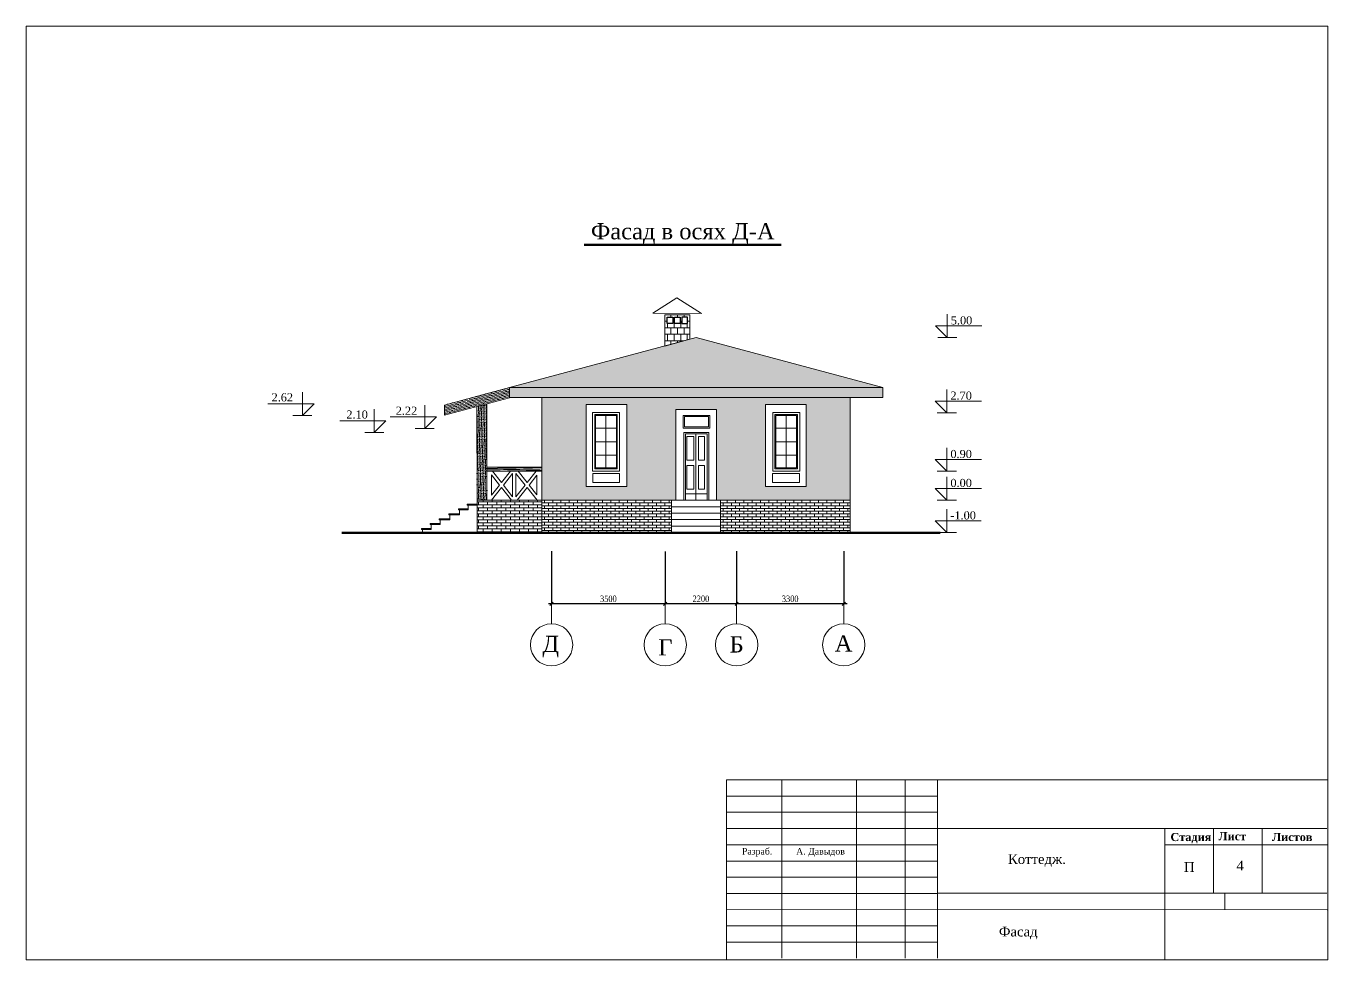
# Model space of a CAD drawing. Extents: x 1560470 to 2285577, y -245723 to 320220.
# Drawn here: x 2066978 to 2107080, y -245252 to -216467 of the extents above; entities that cross this region are included whole.
import ezdxf

# ---------------------------------------------------------------- set-up
doc = ezdxf.new("R2010")
doc.units = 0
doc.header["$LTSCALE"] = 500
doc.header["$MEASUREMENT"] = 0
doc.layers.get('0').update_dxf_attribs({"linetype": 'CONTINUOUS', "lineweight": 0, "plot": 0})
doc.layers.add('Для печати', color=250, linetype='CONTINUOUS', lineweight=0)
doc.layers.get('0').off()
doc.styles.add('NAKLON', font='TIMESBD.TTF', dxfattribs={"height": 500})
doc.styles.get("Standard").update_dxf_attribs({"font": 'TIMES.TTF', "width": 0.8, "height": 200})
doc.dimstyles.new('ISO-25', dxfattribs={"dimtxt": 300, "dimasz": 100, "dimexe": 0, "dimexo": 0, "dimgap": 50, "dimtad": 1, "dimdec": 0, "dimrnd": 10, "dimtxsty": 'Standard', "dimblk": 'OBLIQUE', "dimcen": 100, "dimdle": 100, "dimadec": 0, "dimazin": 0, "dimtfac": 1, "dimtdec": 0, "dimtmove": 0, "dimatfit": 3, "dimldrblk": 'OBLIQUE', "dimfxl": 0, "dimarcsym": 0})

# ---------------------------------------------------------------- blocks, each defined once
blk = doc.blocks.new('_Oblique')
at = {"color": 0, "linetype": 'ByBlock', "lineweight": -2}
blk.add_line((-0.5, -0.5), (0.5, 0.5), dxfattribs=at)
blk = doc.blocks.new('*D399')
at = {"layer": 'Для печати', "color": 0, "linetype": 'Continuous', "lineweight": -2, "ltscale": 0.13}
for p, q in [((2083166, -232656), (2083166, -234272)), ((2086667, -232663), (2086667, -234272)), ((2086767, -234272), (2083066, -234272))]:
    blk.add_line(p, q, dxfattribs=at)
at = {"layer": 'Для печати', "color": 0, "linetype": 'Continuous', "lineweight": -2, "ltscale": 0.13, "xscale": 100, "yscale": 100, "zscale": 100, "rotation": 180}
blk.add_blockref('_Oblique', (2083166, -234272), dxfattribs=at)
at = {"layer": 'Для печати', "color": 0, "linetype": 'Continuous', "lineweight": -2, "ltscale": 0.13, "xscale": 100, "yscale": 100, "zscale": 100}
blk.add_blockref('_Oblique', (2086667, -234272), dxfattribs=at)
at = {"layer": 'Для печати', "color": 0, "linetype": 'Continuous', "lineweight": 9, "ltscale": 0.13, "insert": (2084916, -234121), "char_height": 200, "attachment_point": 5}
blk.add_mtext('3500', dxfattribs=at)
blk = doc.blocks.new('*D400')
at = {"layer": 'Для печати', "color": 0, "linetype": 'Continuous', "lineweight": -2, "ltscale": 0.13}
for p, q in [((2086667, -232663), (2086667, -234272)), ((2088866, -232654), (2088866, -234272)), ((2088966, -234272), (2086567, -234272))]:
    blk.add_line(p, q, dxfattribs=at)
at = {"layer": 'Для печати', "color": 0, "linetype": 'Continuous', "lineweight": -2, "ltscale": 0.13, "xscale": 100, "yscale": 100, "zscale": 100, "rotation": 180}
blk.add_blockref('_Oblique', (2086667, -234272), dxfattribs=at)
at = {"layer": 'Для печати', "color": 0, "linetype": 'Continuous', "lineweight": -2, "ltscale": 0.13, "xscale": 100, "yscale": 100, "zscale": 100}
blk.add_blockref('_Oblique', (2088866, -234272), dxfattribs=at)
at = {"layer": 'Для печати', "color": 0, "linetype": 'Continuous', "lineweight": 9, "ltscale": 0.13, "insert": (2087766, -234121), "char_height": 200, "attachment_point": 5}
blk.add_mtext('2200', dxfattribs=at)
blk = doc.blocks.new('*D401')
at = {"layer": 'Для печати', "color": 0, "linetype": 'Continuous', "lineweight": -2, "ltscale": 0.13}
for p, q in [((2088866, -232654), (2088866, -234272)), ((2092166, -232651), (2092166, -234272)), ((2092266, -234272), (2088766, -234272))]:
    blk.add_line(p, q, dxfattribs=at)
at = {"layer": 'Для печати', "color": 0, "linetype": 'Continuous', "lineweight": -2, "ltscale": 0.13, "xscale": 100, "yscale": 100, "zscale": 100, "rotation": 180}
blk.add_blockref('_Oblique', (2088866, -234272), dxfattribs=at)
at = {"layer": 'Для печати', "color": 0, "linetype": 'Continuous', "lineweight": -2, "ltscale": 0.13, "xscale": 100, "yscale": 100, "zscale": 100}
blk.add_blockref('_Oblique', (2092166, -234272), dxfattribs=at)
at = {"layer": 'Для печати', "color": 0, "linetype": 'Continuous', "lineweight": 9, "ltscale": 0.13, "insert": (2090516, -234121), "char_height": 200, "attachment_point": 5}
blk.add_mtext('3300', dxfattribs=at)

msp = doc.modelspace()

# ---------------------------------------------------------------- hatches: boundary and pattern name
at = {"layer": 'Для печати', "linetype": 'Continuous', "lineweight": 0, "ltscale": 1.3}
h = msp.add_hatch(dxfattribs=at)
h.set_pattern_fill('AR-B88', color=5, style=0)
h.set_pattern_definition([(7e-15, (1533017.5, 72532.83), (0, 203.2), []), (90, (1533017.5, 72532.83), (-101.6, 203.2), [203.2, -203.2])])
h.paths.add_polyline_path([(2086947.9, -225436.9), (2087123.9, -225436.9), (2087123.9, -225632.3), (2086947.9, -225632.3)], flags=16)
h.paths.add_polyline_path([(2087350.8, -225436.9), (2087174.8, -225436.9), (2087174.8, -225632.3), (2087350.8, -225632.3)], flags=16)
h.paths.add_polyline_path([(2086724.9, -225436.9), (2086900.9, -225436.9), (2086900.9, -225632.3), (2086724.9, -225632.3)], flags=16)
h.paths.add_polyline_path([(2086650.5, -225366.6), (2087425.1, -225366.6), (2087425.1, -226121.6), (2086650.5, -226329.1)])
at = {"layer": 'Для печати', "linetype": 'Continuous', "lineweight": 0, "ltscale": 0.13}
h = msp.add_hatch(dxfattribs=at)
h.set_pattern_fill('AR-RSHKE', color=5, scale=18, style=0)
h.set_pattern_definition([(180, (3903677.28, -17320.59), (-459, 216), [108, -90, 126, -54, 162, -72]), (180, (3903569.28, -17311.59), (-459, 216), [90, -342, 72, -108]), (180, (3903353.28, -17334.09), (-459, 216), [54, -558]), (90, (3903677.28, -17320.59), (153, 216), [207, -657]), (90, (3903569.28, -17320.59), (153, 216), [202.5, -661.5]), (90, (3903479.28, -17320.59), (153, 216), [189, -675]), (90, (3903353.28, -17334.09), (153, 216), [207, -657]), (90, (3903299.28, -17334.09), (153, 216), [207, -657]), (90, (3903137.28, -17320.59), (153, 216), [198, -666])])
h.paths.add_polyline_path([(2093366.9, -227611.2), (2087617.1, -226070.7), (2081867.3, -227611.2)])
h = msp.add_hatch(dxfattribs=at)
h.set_pattern_fill('ANSI36', color=5, scale=350, angle=150, style=0)
h.set_pattern_definition([(195, (21375.13, -30435.746), (-62.63036285, -62.075088), [109.375, -21.875, 0, -21.875])])
edge = h.paths.add_edge_path()
edge.add_line((2081867.3, -227611.2), (2079868.6, -228149.9))
edge.add_line((2079868.6, -228149.9), (2079868.6, -228459.5))
edge.add_line((2079868.6, -228459.5), (2081867.3, -227925.1))
edge.add_line((2081867.3, -227925.1), (2081867.3, -227610.9))
h = msp.add_hatch(dxfattribs=at)
h.set_pattern_fill('ANSI36', color=5, scale=350, angle=136, style=0)
h.set_pattern_definition([(181, (21375.13, -30435.746), (-75.7872964, -45.0795365), [109.375, -21.875, 0, -21.875])])
h.paths.add_polyline_path([(2093366.9, -227611.2), (2081867.3, -227611.2), (2081867.3, -227921.2), (2093366.9, -227921.2)])
h = msp.add_hatch(dxfattribs=at)
h.set_pattern_fill('ANSI36', color=5, scale=400, angle=44, style=0)
h.set_pattern_definition([(89, (256908.965, -54959.04), (-48.4652992, 88.3592936), [125, -25, 0, -25])])
h.paths.add_polyline_path([(2081168.7, -231082), (2080868.8, -231082), (2080864.8, -228194.4), (2081169.1, -228111.8)])
h = msp.add_hatch(dxfattribs=at)
h.set_pattern_fill('AR-SAND', color=5, scale=100, style=0)
h.set_pattern_definition([(37.5, (21375.13, -30435.75), (-6.299336, 192.682377), [0, -152, 0, -170, 0, -162.5]), (7.5, (21375.13, -30435.75), (176.97767, 282.214607), [0, -82, 0, -137, 0, -52.5]), (327.5, (21252.13, -30435.75), (311.414186, 0.565905), [0, -50, 0, -180, 0, -235]), (317.5, (21252.13, -30435.75), (300.61266, 87.767556), [0, -25, 0, -118, 0, -135])])
h.paths.add_polyline_path([(2092366.9, -231082), (2082867.4, -231082), (2082867.4, -227921.2), (2092366.9, -227921.2)])
h.paths.add_polyline_path([(2084229, -228129.2), (2085478.7, -228129.2), (2085478.7, -230659), (2084229, -230659)], flags=16)
h.paths.add_polyline_path([(2086998.1, -228284.2), (2088247.7, -228284.2), (2088247.7, -231081.4), (2086998.1, -231081.4)], flags=16)
h.paths.add_polyline_path([(2091005.2, -228129.2), (2089755.5, -228129.2), (2089755.5, -230659), (2091005.2, -230659)], flags=16)
at = {"layer": 'Для печати', "linetype": 'Continuous', "lineweight": 15, "ltscale": 0.13}
h = msp.add_hatch(dxfattribs=at)
h.set_pattern_fill('ANSI36', color=5, scale=350, angle=136, style=0)
h.set_pattern_definition([(181, (520589.635, -33792.23), (-75.7872964, -45.0795365), [109.375, -21.875, 0, -21.875])])
h.paths.add_polyline_path([(2081168.8, -230183.3), (2082867.4, -230183.3), (2082867.4, -230067.9), (2081168.8, -230067.9)])
at = {"layer": 'Для печати', "linetype": 'Continuous', "lineweight": 0, "ltscale": 0.13}
h = msp.add_hatch(dxfattribs=at)
h.set_pattern_fill('AR-BRSTD', color=5, scale=35, style=0)
h.set_pattern_definition([(0, (21375.13, -30435.75), (0, 93.345), []), (90, (21375.13, -30435.75), (-140, 93.345), [93.345, -93.345])])
h.paths.add_polyline_path([(2082867.6, -231082.1), (2080868.8, -231082.1), (2080868.8, -232082.2), (2082867.6, -232082.2)])
h = msp.add_hatch(dxfattribs=at)
h.set_pattern_fill('AR-BRSTD', color=5, scale=32, style=0)
h.set_pattern_definition([(0, (21375.13, -30435.746), (0, 85.344), []), (90, (21375.13, -30435.75), (-128, 85.344), [85.344, -85.344])])
h.paths.add_polyline_path([(2092366.9, -231082), (2082867.4, -231082), (2082867.4, -232082.3), (2092366.9, -232082.3)])
h.paths.add_polyline_path([(2088367.9, -231081.8), (2086864, -231081.8), (2086864, -232082), (2088367.9, -232082)])
at = {"layer": 'Для печати', "linetype": 'Continuous', "lineweight": 15, "ltscale": 0.13}
h = msp.add_hatch(dxfattribs=at)
h.set_pattern_fill('ANSI31', color=5, scale=1600, angle=135, style=0)
h.set_pattern_definition([(180, (57123.08, -30481.47), (-4e-14, -200), [])])
h.paths.add_polyline_path([(2088367.9, -231127.8), (2086864, -231127.8), (2086864, -232128.1), (2088367.9, -232128.1)])

# ---------------------------------------------------------------- linework, layer by layer
at = {"layer": 'Для печати', "color": 5, "linetype": 'Continuous', "lineweight": 50, "ltscale": 0.13}
for p, q in [((2090235.2, -223212.4), (2084172.1, -223212.4)), ((2076700.6, -232082.1), (2095137.8, -232082.1))]:
    msp.add_line(p, q, dxfattribs=at)
at = {"layer": 'Для печати', "color": 5, "linetype": 'Continuous', "lineweight": 15}
for p, q in [((2095354.9, -226070.6), (2095354.9, -225350.6)), ((2095354.9, -226070.6), (2094994.9, -225710.6)), ((2094994.9, -225710.6), (2096417.1, -225710.6)), ((2095059.2, -226070.6), (2095650.6, -226070.6)), ((2075489.9, -228472.5), (2075489.9, -227752.5)), ((2095342.5, -228389), (2095342.5, -227669)), ((2075849.9, -228112.5), (2074427.6, -228112.5)), ((2075489.9, -228472.5), (2075849.9, -228112.5)), ((2079257.2, -228867.6), (2079257.2, -228147.6)), ((2095342.5, -228389), (2094982.5, -228029)), ((2094982.5, -228029), (2096404.7, -228029)), ((2075785.5, -228472.5), (2075194.2, -228472.5)), ((2077704.5, -228995.1), (2077704.5, -228275.1)), ((2079617.2, -228507.6), (2078195, -228507.6)), ((2079257.2, -228867.6), (2079617.2, -228507.6)), ((2084423.5, -228379.1), (2084423.5, -230181.9)), ((2084493.1, -228443.7), (2084493.1, -230112.9)), ((2084493.1, -228443.7), (2085188.6, -228443.7)), ((2084520.9, -228473.5), (2084520.9, -230085.1)), ((2084520.9, -228473.5), (2085160.8, -228473.5)), ((2084840.8, -228444), (2084840.8, -230112.9)), ((2085160.8, -228473.4), (2085160.8, -230085.1)), ((2085188.6, -228443.5), (2085188.6, -230112.9)), ((2085258.1, -228378), (2085258.1, -230182)), ((2089976.1, -228378), (2089976.1, -230182)), ((2090045.7, -228443.5), (2090045.7, -230112.9)), ((2090741.2, -228443.7), (2090045.7, -228443.7)), ((2090073.5, -228473.4), (2090073.5, -230085.1)), ((2090713.3, -228473.5), (2090073.5, -228473.5)), ((2090393.4, -228444), (2090393.4, -230112.9)), ((2090713.3, -228473.5), (2090713.3, -230085.1)), ((2090741.2, -228443.7), (2090741.2, -230112.9)), ((2090810.7, -228379.1), (2090810.7, -230181.9)), ((2095046.8, -228389), (2095638.2, -228389)), ((2078064.5, -228635.1), (2076642.3, -228635.1)), ((2077704.5, -228995.1), (2078064.5, -228635.1)), ((2079552.9, -228867.6), (2078961.5, -228867.6)), ((2084493.1, -228861), (2085188.6, -228861)), ((2090741.2, -228861), (2090045.7, -228861)), ((2078000.2, -228995.1), (2077408.8, -228995.1)), ((2084493.1, -229278.3), (2085188.6, -229278.3)), ((2087235.7, -228989.7), (2088010.8, -228989.7)), ((2087285.7, -229039.7), (2087285.7, -231081.5)), ((2087285.7, -229039.7), (2087960.7, -229039.7)), ((2087285.8, -229039.7), (2087285.8, -231081.5)), ((2087331.3, -229119.7), (2087546.3, -229119.7)), ((2087331.3, -229119.7), (2087331.3, -229849.7)), ((2087546.3, -229119.7), (2087546.3, -229849.7)), ((2087610.8, -229039.7), (2087610.8, -231081.5)), ((2087690.8, -229119.7), (2087880.8, -229119.7)), ((2087690.8, -229119.7), (2087690.8, -229849.7)), ((2087880.8, -229119.7), (2087880.8, -229849.7)), ((2087960.8, -229039.7), (2087960.8, -231081.5)), ((2088010.8, -228990.2), (2088010.8, -231081.5)), ((2090741.2, -229278.3), (2090045.7, -229278.3)), ((2084493.1, -229695.6), (2085188.6, -229695.6)), ((2090741.2, -229695.6), (2090045.7, -229695.6)), ((2095342.7, -230188.7), (2095342.7, -229468.7)), ((2084493.1, -230112.9), (2085188.6, -230112.9)), ((2084520.9, -230085.1), (2085160.8, -230085.1)), ((2087331.3, -229849.7), (2087546.3, -229849.7)), ((2087331.3, -230009.7), (2087331.3, -230739.7)), ((2087331.3, -230009.7), (2087546.3, -230009.7)), ((2087546.3, -230009.7), (2087546.3, -230739.7)), ((2087690.8, -229849.7), (2087880.8, -229849.7)), ((2087690.8, -230009.7), (2087690.8, -230739.7)), ((2087690.8, -230009.7), (2087880.8, -230009.7)), ((2087880.8, -230009.7), (2087880.8, -230739.7)), ((2090741.2, -230112.9), (2090045.7, -230112.9)), ((2090713.3, -230085.1), (2090073.5, -230085.1)), ((2095342.7, -230188.7), (2094982.7, -229828.7)), ((2094982.7, -229828.7), (2096405, -229828.7)), ((2095047, -230188.7), (2095638.4, -230188.7)), ((2095342.6, -231080.1), (2095342.6, -230360.1)), ((2087287.6, -230889.7), (2087960.8, -230889.7)), ((2087331.3, -230739.7), (2087546.3, -230739.7)), ((2087690.8, -230739.7), (2087880.8, -230739.7)), ((2094982.6, -230720.1), (2096404.8, -230720.1)), ((2095342.6, -231080.1), (2094982.6, -230720.1)), ((2080298.9, -231351.9), (2080298.9, -231381.9)), ((2080298.9, -231351.9), (2080598.9, -231351.9)), ((2080298.9, -231381.9), (2080598.9, -231381.9)), ((2080328.9, -231381.9), (2080328.9, -231531.8)), ((2080568.9, -231202), (2080568.9, -231232)), ((2080568.9, -231202), (2080868.9, -231202)), ((2080568.9, -231232), (2080868.9, -231232)), ((2080598.9, -231232), (2080598.9, -231381.9)), ((2080868.8, -231082.1), (2080868.8, -231231.4)), ((2095046.9, -231080.1), (2095638.3, -231080.1)), ((2095340.4, -232080.8), (2095340.4, -231360.8)), ((2079698.9, -231651.9), (2079698.9, -231681.9)), ((2079698.9, -231651.9), (2080029.9, -231651.9)), ((2079698.9, -231681.9), (2080028.2, -231681.9)), ((2079728.9, -231681.9), (2079728.9, -231833.5)), ((2079998.9, -231501.9), (2080329, -231501.9)), ((2079998.9, -231501.9), (2079998.9, -231531.9)), ((2079998.9, -231531.9), (2080327.3, -231531.9)), ((2080028.9, -231531.7), (2080028.9, -231681.9)), ((2095340.4, -232080.8), (2094980.4, -231720.8)), ((2094980.4, -231720.8), (2096402.6, -231720.8)), ((2079158.9, -231955.2), (2079458.9, -231955.2)), ((2079158.9, -231955.2), (2079158.9, -231985.2)), ((2079158.9, -231985.2), (2079458.9, -231985.2)), ((2079188.9, -231985.2), (2079188.9, -232052.3)), ((2079428.9, -231803.5), (2079428.9, -231833.5)), ((2079428.9, -231803.5), (2079728.9, -231803.5)), ((2079428.9, -231833.5), (2079728.9, -231833.5)), ((2079458.9, -231833.5), (2079458.9, -231985.2)), ((2095044.7, -232080.8), (2095636.1, -232080.8)), ((2090253.8, -245199.8), (2090254.7, -239699.8)), ((2092553.8, -245200.1), (2092554.7, -239700.1)), ((2094053.8, -245200.4), (2094054.7, -239700.4)), ((2095053.8, -245200.6), (2095054.7, -239700.6)), ((2088554.6, -240199.5), (2095054.6, -240200.6)), ((2088554.4, -241199.5), (2095054.4, -241200.6)), ((2088554.4, -241699.5), (2095054.4, -241700.6)), ((2102056.3, -241702.5), (2107056.3, -241703.3)), ((2088554.2, -242699.5), (2095054.2, -242700.6)), ((2088554.1, -243199.5), (2095054.1, -243200.6)), ((2088554, -243699.5), (2107054, -243702.5)), ((2088553.9, -244199.5), (2095053.9, -244200.6)), ((2088553.9, -244699.5), (2095053.9, -244700.6))]:
    msp.add_line(p, q, dxfattribs=at)
at = {"layer": 'Для печати', "color": 5, "linetype": 'Continuous', "lineweight": 0}
for p, q in [((2083166.3, -233177.7), (2083166.4, -234887.8)), ((2086666.6, -233177.7), (2086666.6, -234887.8)), ((2088865.9, -233177.7), (2088866, -234887.7)), ((2092166.3, -233177.8), (2092166.4, -234887.8))]:
    msp.add_line(p, q, dxfattribs=at)
at = {"layer": 'Для печати', "color": 5, "linetype": 'Continuous', "lineweight": 15, "ltscale": 0.13}
for p, q in [((2088554.1, -239703.6), (2107056.1, -239703.6)), ((2088554.1, -245240.7), (2088554.1, -239703.6)), ((2095048.3, -240695), (2088556.9, -240695)), ((2088579.4, -241198.9), (2107050.4, -241198.9)), ((2102056.7, -241198), (2102056.7, -245251.9)), ((2103553.3, -241198), (2103553.3, -243195.8)), ((2105049.9, -241198), (2105049.9, -243195.8)), ((2088566.8, -242201.9), (2095054.6, -242201.9)), ((2095055.7, -243196), (2102049.5, -243196)), ((2102049.5, -243196), (2107050.1, -243196)), ((2103898.6, -243195.8), (2103898.6, -243698.9))]:
    msp.add_line(p, q, dxfattribs=at)
at = {"layer": 'Для печати', "color": 5, "linetype": 'Continuous', "lineweight": 0, "ltscale": 0.13}
msp.add_lwpolyline([(2107080.3, -245250.2), (2066977.7, -245250.2), (2066977.7, -216467), (2107080.3, -216467)], close=True, dxfattribs=at)
at = {"layer": 'Для печати', "color": 5, "linetype": 'Continuous', "lineweight": 15, "ltscale": 1.3}
for points in [[(2087785.6, -225322.2), (2087022.2, -224843.9), (2086287, -225321.3)], [(2086650.5, -225366.6), (2087425.1, -225366.6), (2087425.1, -226121.6), (2086650.5, -226329.1)]]:
    msp.add_lwpolyline(points, close=True, dxfattribs=at)
at = {"layer": 'Для печати', "color": 5, "linetype": 'Continuous', "lineweight": 30, "ltscale": 1.3}
for points in [[(2086724.9, -225436.9), (2086900.9, -225436.9), (2086900.9, -225632.3), (2086724.9, -225632.3)], [(2086947.9, -225436.9), (2087123.9, -225436.9), (2087123.9, -225632.3), (2086947.9, -225632.3)], [(2087350.8, -225436.9), (2087174.8, -225436.9), (2087174.8, -225632.3), (2087350.8, -225632.3)]]:
    msp.add_lwpolyline(points, close=True, dxfattribs=at)
at = {"layer": 'Для печати', "color": 5, "linetype": 'Continuous', "lineweight": 15, "ltscale": 0.13}
for points in [[(2093366.9, -227611.2), (2087617.1, -226070.7), (2081867.3, -227611.2), (2093366.9, -227611.2)], [(2081867.3, -227611.2), (2079868.6, -228149.9), (2079868.6, -228459.5), (2081867.3, -227925.1), (2081867.3, -227610.9)], [(2081345.8, -230183.3), (2081622.1, -230535.2), (2081898.5, -230183.3), (2081345.8, -230183.3)], [(2082687.3, -230183.3), (2082411.1, -230535.2), (2082134.6, -230183.3), (2082687.3, -230183.3)], [(2081315.8, -230303.5), (2081560, -230614.2), (2081315.7, -230925.1), (2081315.8, -230303.5)], [(2081966.8, -230254.8), (2081684.1, -230614.2), (2081966.8, -230974), (2081966.8, -230254.8)], [(2082066.3, -230254.8), (2082349, -230614.2), (2082066.3, -230974), (2082066.3, -230254.8)], [(2082709.2, -230313.9), (2082473.1, -230614.2), (2082709.1, -230914.6), (2082709.2, -230313.9)], [(2081622.1, -230693.2), (2081315.7, -231083), (2081928.4, -231083), (2081622.1, -230693.2)], [(2082411, -230693.2), (2082717.4, -231083), (2082104.7, -231083), (2082411, -230693.2)]]:
    msp.add_lwpolyline(points, dxfattribs=at)
for points in [[(2093366.9, -227611.2), (2081867.3, -227611.2), (2081867.3, -227921.2), (2093366.9, -227921.2)], [(2081168.7, -231082), (2080868.8, -231082), (2080864.8, -228194.4), (2081169.1, -228111.8)], [(2092366.9, -231082), (2082867.4, -231082), (2082867.4, -227921.2), (2092366.9, -227921.2)], [(2084229, -228129.2), (2085478.7, -228129.2), (2085478.7, -230659), (2084229, -230659)], [(2091005.2, -228129.2), (2089755.5, -228129.2), (2089755.5, -230659), (2091005.2, -230659)], [(2085258.1, -230182), (2084423.5, -230182), (2084423.5, -228379.1), (2085258.1, -228379.1)], [(2086998.1, -228284.2), (2088247.7, -228284.2), (2088247.7, -231081.4), (2086998.1, -231081.4)], [(2087214, -228467), (2088040.3, -228467), (2088040.3, -228864.4), (2087214, -228864.4)], [(2087995.7, -228823.9), (2087255.5, -228823.9), (2087255.5, -228504.9), (2087995.7, -228504.9)], [(2089976.1, -230182), (2090810.7, -230182), (2090810.7, -228379.1), (2089976.1, -228379.1)], [(2088010.8, -231081.5), (2087235.7, -231081.5), (2087235.7, -228989.7), (2088010.8, -228989.7)], [(2081168.8, -230183.3), (2082867.4, -230183.3), (2082867.4, -230067.9), (2081168.8, -230067.9)], [(2084434.7, -230255.3), (2085261, -230255.3), (2085261, -230535.3), (2084434.7, -230535.3)], [(2090799.6, -230255.3), (2089973.3, -230255.3), (2089973.3, -230535.3), (2090799.6, -230535.3)], [(2082867.6, -231082.1), (2080868.8, -231082.1), (2080868.8, -232082.2), (2082867.6, -232082.2)], [(2092366.9, -231082), (2082867.4, -231082), (2082867.4, -232082.3), (2092366.9, -232082.3)], [(2088367.9, -231081.8), (2086864, -231081.8), (2086864, -232082), (2088367.9, -232082)]]:
    msp.add_lwpolyline(points, close=True, dxfattribs=at)
at = {"layer": 'Для печати', "color": 5, "linetype": 'Continuous', "lineweight": 0}
for centre in [(2083165.6, -235539.2), (2086665.8, -235539.2), (2088865.2, -235539.2), (2092165.6, -235539.3)]:
    msp.add_circle(centre, 651.5, dxfattribs=at)

# ---------------------------------------------------------------- texts
at = {"layer": 'Для печати', "color": 5, "linetype": 'Continuous', "lineweight": 15, "ltscale": 0.13}
msp.add_text('Фасад в осях Д-А', height=500, dxfattribs=at).set_placement((2084377.9, -223041))
at = {"layer": 'Для печати', "color": 5, "linetype": 'Continuous', "lineweight": 15}
for s, height, p in [('5.00', 250, (2095463.4, -225663.9)), ('2.70', 250, (2095450.9, -227982.3)), ('2.62', 250, (2074541.3, -228036.4)), ('2.10', 250, (2076844.5, -228565.7)), ('2.22', 250, (2078365.9, -228449)), ('0.90', 250, (2095451.2, -229782)), ('0.00', 250, (2095451, -230673.5)), ('-1.00', 250, (2095448.8, -231674.1)), ('Разраб.', 200, (2089028.1, -242002.2)), ('А. Давыдов', 200, (2090698.5, -242002.2)), ('4', 300, (2104262.5, -242491.3)), ('П', 300, (2102644.9, -242535.7)), ('Фасад ', 300, (2096943.1, -244527))]:
    msp.add_text(s, height=height, dxfattribs=at).set_placement(p)
at = {"layer": 'Для печати', "color": 5, "linetype": 'Continuous', "lineweight": 0}
for s, p in [('Д', (2082881.3, -235761.4)), ('Г', (2086452.8, -235865.6)), ('Б', (2088650.9, -235776.4)), ('А', (2091888.1, -235745.4))]:
    msp.add_text(s, height=500, dxfattribs=at).set_placement(p)
at = {"layer": 'Для печати', "color": 5, "linetype": 'Continuous', "lineweight": 15, "ltscale": 0.13, "style": 'NAKLON'}
for s, p in [('Стадия', (2102228.9, -241586.9)), ('Лист', (2103708.4, -241562.7)), ('Листов', (2105357.6, -241586.9))]:
    msp.add_text(s, height=250, dxfattribs=at).set_placement(p)
at = {"layer": 'Для печати', "color": 5, "linetype": 'Continuous', "lineweight": 9}
msp.add_text('Коттедж.', height=300, dxfattribs=at).set_placement((2097224.5, -242292.1))

# ---------------------------------------------------------------- dimensions: what is measured, and where the dimension line sits
at = {"layer": 'Для печати', "color": 5, "linetype": 'Continuous', "lineweight": 9, "ltscale": 0.13}
for base, p1, p2, picture, middle in [((2083166.3, -234272.5), (2086666.6, -232663), (2083166.3, -232656.4), '*D399', (2084916.5, -234120.7)), ((2086666.6, -234272.5), (2088865.9, -232654.1), (2086666.6, -232663), '*D400', (2087766.2, -234120.7)), ((2088865.9, -234272.5), (2092166.3, -232651), (2088865.9, -232654.1), '*D401', (2090516.1, -234120.7))]:
    dim = msp.add_linear_dim(base=base, p1=p1, p2=p2, dimstyle='ISO-25', dxfattribs=at)
    dim.commit()
    dim.dimension.update_dxf_attribs({"geometry": picture, "text_midpoint": middle})

doc.saveas('drawing.dxf')
